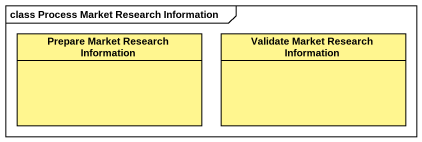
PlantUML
@startuml
mainframe class Process Market Research Information
hide circle
hide empty members
class "Prepare Market Research Information" as Prepare_Market_Research #FFF68F
class "Validate Market Research Information" as Validate_Market_Research #FFF68F
@enduml
